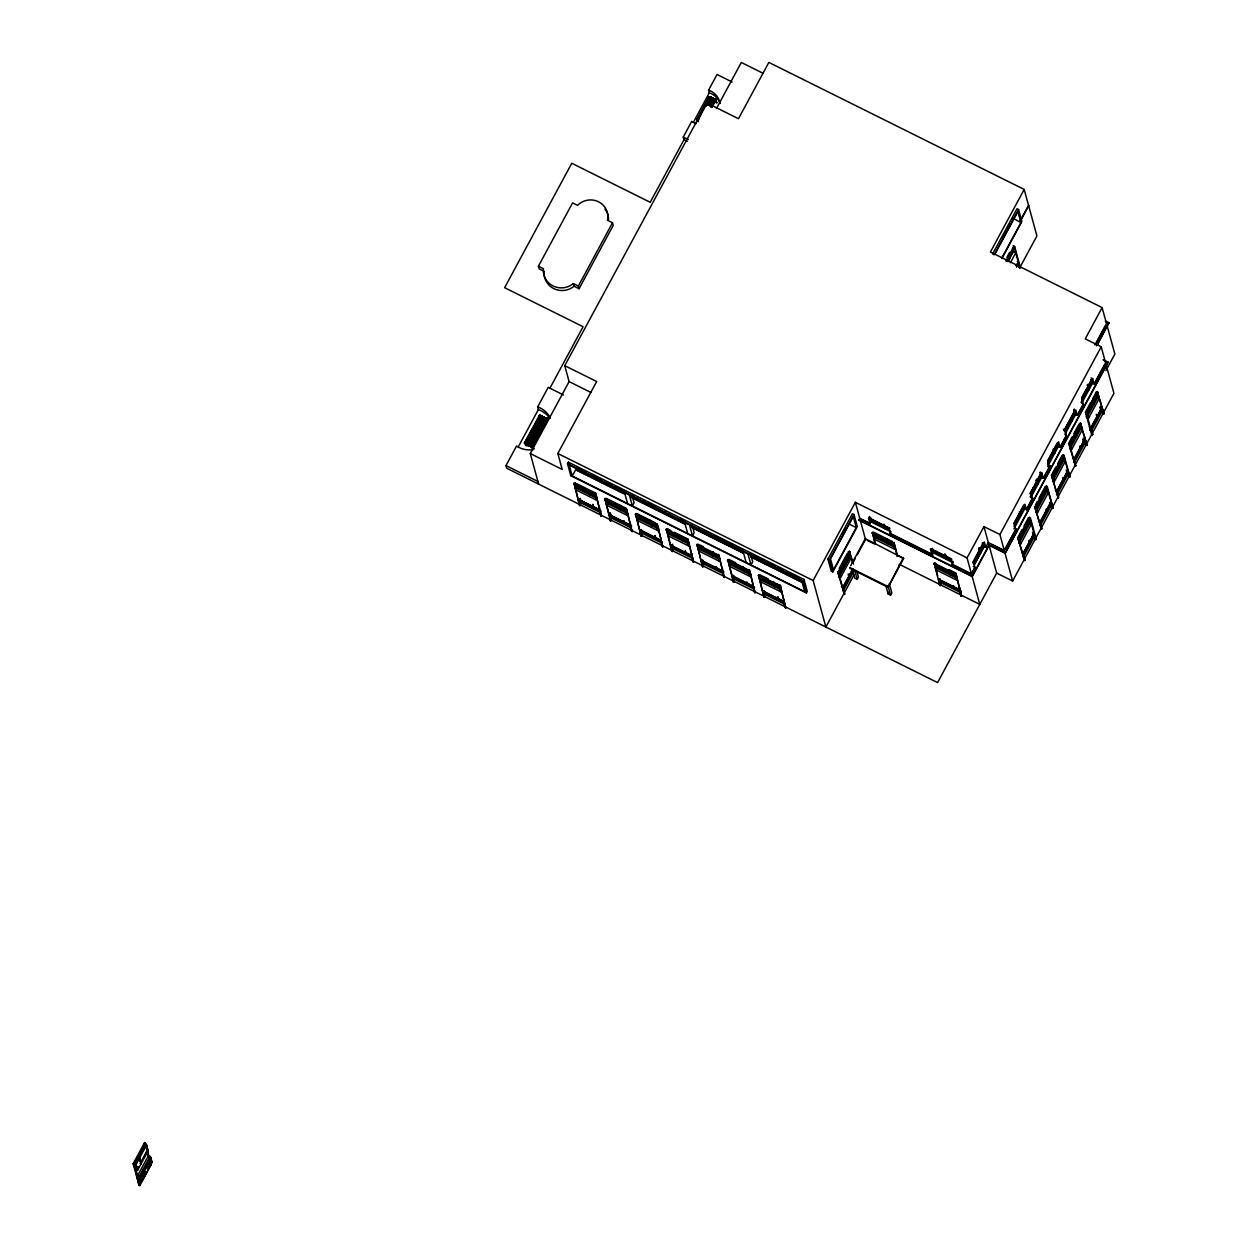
<?xml version="1.0" encoding="UTF-8"?>
<svg xmlns="http://www.w3.org/2000/svg" width="1248" height="1248" viewBox="0 0 1248 1248"><rect width="100%" height="100%" fill="white"/><g stroke="black" fill="none" stroke-linecap="round" stroke-linejoin="round"><path stroke-width="1.5" d="M698.256 121.025L698.038 120.245L698.022 121.43M526.001 445.099L527.171 442.79L528.606 443.508M710.736 97.968C718.427 101.79 705.416 95.176 710.237 97.984M712.53 98.795L709.894 97.126M697.928 121.118L697.85 120.12L698.022 121.774M710.393 97.781C719.831 101.93 712.405 99.809 709.8 96.642C713.263 98.218 716.851 100.698 711.641 97.516M710.596 97.874L709.738 97.219L711.968 97.687L708.131 104.692M712.202 98.561L714.698 99.45M698.131 119.293L697.039 118.716L696.68 119.621M530.759 445.864L526.874 444.085M533.442 445.006C530.603 447.19 526.656 439.124 525.517 445.255L526.812 445.91L527.623 444.803M531.523 446.41L528.918 445.489M543.769 418.002L546.125 419.266M545.563 418.735L539.448 415.319L538.918 416.317M527.81 445.442L525.704 444.46M528.2 445.24L526.921 444.21M545.111 418.72L540.462 416.083L541.445 416.364M538.98 416.13C547.045 421.091 546.811 417.83 541.991 416.832M526.422 444.241L525.814 443.336L526.64 444.101M548.028 418.142C544.003 418.314 540.446 415.584 539.588 416.068M540.446 415.943L539.682 415.475L544.424 417.378M538.418 266.198L572.582 202.894L577.574 205.374A17.659 17.082 -15.3 0 1 607.511 220.272L612.503 222.752L613.22 225.404L579.056 288.725L574.064 286.244A18.361 17.768 -15.3 0 1 544.128 271.346L539.152 268.866L538.418 266.198L543.41 268.694A18.361 17.768 -15.3 0 0 573.347 283.577L578.339 286.057L579.056 288.725M578.339 286.057L612.503 222.752M988.915 544.752L996.668 573.097L937.576 682.594L506.719 468.234L506.002 465.582L516.547 446.035A22.823 22.074 -15.3 0 0 533.426 449.576M548.636 416.785A22.823 22.074 -15.3 0 0 538.372 409.578L537.654 406.926L548.2 387.364L563.316 394.883M549.853 388.315L583.081 326.726L504.629 287.695L571.771 163.27L650.224 202.301L683.998 139.714L683.264 137.062L691.704 121.415A18.236 17.644 -15.3 0 0 696.275 123.599M719.909 102.898A18.236 17.644 -15.3 0 0 709.316 92.789L708.583 90.137L717.038 74.49L732.155 82.009M518.185 446.987L538.372 409.578M693.326 122.429L709.316 92.789M150.524 1163.869L151.32 1164.259L139.807 1185.6L139.012 1185.21L133.146 1163.776L144.659 1142.435L149.37 1157.114M708.958 96.673L696.758 119.668L698.131 120.401L696.836 119.512M697.164 119.231C700.534 118.934 696.088 118.03 698.521 120.354M708.677 97.64L709.925 98.264C712.67 97.282 708.521 95.722 709.379 97.516M139.807 1185.6L133.942 1164.166L145.454 1142.825M538.637 484.115L530.275 453.554L569.104 381.607L564.751 365.664L710.034 96.72M697.741 120.775L710.268 96.814M697.616 120.822L698.693 119.012M709.628 98.186L710.533 96.923M697.757 121.15L698.396 119.636L697.055 118.934M135.143 1164.181L133.552 1163.386L135.19 1169.376L136.781 1170.156L135.143 1164.181L145.985 1144.104L144.394 1143.308M706.29 105.752L711.032 97.157L711.266 98.046M706.446 105.846L711.235 97.266M526.718 444.148L525.221 443.087L527.093 442.79M542.381 416.317L540.197 415.366L540.197 416.536M136.157 1164.4L135.361 1164.01L137.717 1170.109L136.157 1164.4L139.511 1158.175L138.715 1157.785M139.667 1160.328L141.242 1163.573L139.682 1157.863L146.656 1144.946L145.86 1144.541M526.453 442.51L525.299 443.056M539.932 416.411L540.462 415.428M541.258 415.787L525.517 445.255M708.1 104.832L712.093 97.703M540.961 415.615L525.236 444.023M525.595 444.569L526.687 442.572M540.618 416.941L541.429 415.818M712.811 98.108L708.973 105.316L712.998 98.218M544.69 419.344L540.618 417.16L541.663 415.927M525.985 445.442L541.991 416.13M526.672 444.943L542.038 416.099M531.71 446.16L525.673 442.9L527.795 443.087M709.878 105.799L713.7 98.639M710.003 105.721L713.95 98.779M528.169 443.274C528.887 446.378 537.404 446.472 532.21 446.16M710.159 105.955L714.184 98.888M542.88 416.536L527.218 445.208L528.294 445.692M136.921 1169.719L138.59 1166.599M141.32 1161.56L147.42 1150.25L148.216 1150.656L141.242 1163.573M527.576 445.38L542.958 416.629M710.783 106.049L714.293 98.951M136.781 1170.156L138.59 1166.818M140.4 1163.464L147.623 1150.079L145.985 1144.104M528.575 444.257L528.372 443.43M712.67 103.069L714.917 99.154M527.81 444.694L528.278 444.896M711.313 106.08L715.9 98.67L711.048 107.156M528.746 445.068L534.082 448.656M529.168 444.6L529.058 443.742M137.717 1170.109L141.071 1163.885L139.511 1158.175M528.122 445.583L544.206 417.253M711.344 107.032L715.993 98.686L712.109 107.234M529.573 444.818L532.381 445.396L531.196 447.221L546.281 418.361L546.062 419.359L547.342 418.579M711.532 107.453C719.254 90.995 717.085 104.598 709.909 97.999M711.812 107.328L716.43 98.998M529.058 445.973L530.572 444.6M544.393 418.969L545.064 417.752M714.48 101.275L717.054 102.648L714.574 100.776L716.102 102.788M532.475 446.862L529.807 446.269L545.282 417.877M545.579 418.033L529.495 446.129M532.163 445.349L530.556 446.815L531.227 444.959M546.593 418.501L545.875 419.515M147.623 1150.079L146.827 1149.673L148.45 1155.586L137.608 1175.678L139.199 1176.474L140.65 1181.778L139.058 1180.982M531.913 445.255L531.398 447.299M532.225 444.803L545.142 420.841M546.016 419.827L546.406 418.408M547.217 418.283L531.508 447.205M531.664 447.548L547.31 418.283M533.536 449.14L531.991 447.626L547.388 418.564L548.683 418.782M532.116 447.907L548.122 418.735M139.199 1176.474L150.041 1156.381L148.45 1155.586M533.567 445.723C531.336 447.065 529.261 446.456 533.146 446.503L548.2 418.252M533.161 446.3L536.328 441.09M539.058 435.958L546.452 422.261M533.567 448.375L532.693 447.97L533.146 448.999M533.161 446.472L548.465 418.361M533.926 446.347L533.598 445.63M140.197 1176.646L139.386 1176.24L141.601 1181.778L140.197 1176.646L143.52 1170.468L142.724 1170.078L144.019 1172.262M144.3 1174.898L145.096 1175.288L143.692 1170.156L150.696 1157.177L149.9 1156.787M716.446 108.545L741.312 62.462L763.152 73.336M145.096 1175.288L152.1 1162.309L150.384 1158.581L151.18 1158.986L144.175 1171.95L143.364 1171.466L147.732 1163.354M143.988 1172.184L140.681 1178.44L139.854 1177.956M140.65 1181.778L146.047 1171.654M147.872 1168.393L151.492 1161.701L150.041 1156.381M139.012 1185.21L135.658 1171.061M141.601 1181.778L144.924 1175.6L143.52 1170.468M530.275 453.554L562.193 469.435L557.825 453.492L596.669 381.529L564.751 365.664M567.528 463.741L568.37 462.181L803.993 579.415L807.269 591.365L806.426 592.94L570.788 475.706L567.528 463.741L803.15 580.975L806.426 592.94M570.788 475.706L571.646 474.146M569.244 464.989L801.684 580.632L804.71 591.692L572.27 476.05L575.64 469.794L623.61 493.662L624.452 492.102M588.682 475.894L577.793 470.48L578.635 468.92L586.404 472.789M600.397 512.554L579.914 502.351L580.632 505.019L579.571 505.487L574.142 483.257L595.904 494.099L601.349 516.313L598.884 509.356L599.726 507.78M575.858 489.856L574.408 484.536L575.25 482.976L576.701 488.296L575.858 489.856L596.341 500.042L597.184 498.482L576.701 488.296M576.498 484.24L576.997 488.358L575.593 483.226M601.037 480.059L600.194 481.634L592.535 477.812L593.377 476.252L599.508 479.31M579.493 503.147L580.336 501.571L579.602 498.919M580.351 498.326L580.632 501.649L579.93 499.106M579.571 505.487L574.142 483.257M577.418 487.578L590.647 494.161L590.226 494.941L589.711 490.745M596.341 500.042L594.89 494.738L595.733 493.163L576.95 483.818M604.235 481.65L603.392 483.21L611.052 487.032L611.894 485.456M596.84 498.233L597.262 497.453M630.708 528.622L631.129 527.842L610.646 517.655L611.38 520.307L610.319 520.775L604.874 498.56L626.636 509.387L632.081 531.601L629.616 524.644L630.474 523.068M613.61 486.704L612.768 488.264L611.754 484.567M600.475 511.524L600.896 510.744M607.214 499.45L607.729 503.646L607.23 499.528M599.976 513.334L600.818 511.774L580.336 501.571M600.709 515.986L601.13 515.206M607.433 503.584L606.59 505.144L627.073 515.346L627.916 513.77L607.433 503.584L606.466 500.042M601.349 516.313L595.436 493.1M609.976 512.881L609.133 514.441L629.616 524.644M610.225 518.435L611.068 516.875L610.334 514.207M610.319 520.775L610.74 519.995M620.053 506.906L620.443 506.033L620.958 510.229L620.053 506.906L606.793 500.23M620.771 506.189L620.365 507.062L626.636 510.104M625.622 510.026L626.465 508.466L605.982 498.264L605.14 499.824L625.622 510.026L627.073 515.346M632.081 531.601L626.636 509.387M636.792 497.843L635.934 499.418L643.594 503.225L644.452 501.665M661.44 543.91L661.877 543.13L641.378 532.943L642.112 535.595L641.051 536.063L635.606 513.848L657.368 524.675L662.813 546.889L660.364 539.932L661.206 538.372M637.198 515.33L638.165 518.872L658.663 529.074L657.821 530.634L637.322 520.432L635.872 515.128L636.714 513.552L655.496 522.896M646.168 502.897L645.325 504.457L644.311 500.776M631.441 531.289L631.862 530.494M637.322 520.432L638.165 518.872M638.882 518.154L638.461 518.95L637.946 514.738L638.882 518.154L652.127 524.753L651.69 525.533L650.286 520.385M640.957 533.723L641.8 532.163L641.082 529.495M641.051 536.063L635.606 513.848M656.167 509.855L657.01 508.295M666.151 512.46L665.309 514.02L657.649 510.214L658.492 508.654M651.534 521.57L652.018 525.689L651.097 522.35M657.821 530.634L656.354 525.314L657.197 523.754M657.368 524.675L662.813 546.889M655.013 535.47L655.278 538.793L654.576 536.25M655.325 535.626L655.59 538.949L654.904 536.406M669.334 514.051L668.491 515.611L676.151 519.418L676.993 517.858M692.188 559.213L692.609 558.433L672.11 548.231L672.844 550.883L671.783 551.351L666.338 529.136L688.1 539.963L693.545 562.177L691.096 555.22L691.938 553.66M662.173 546.577L662.594 545.797M667.93 530.618L668.897 534.16L668.054 535.735L688.553 545.922L689.395 544.362M677.867 520.65L678.709 519.09M671.689 549.011L672.532 547.451L671.814 544.799M672.563 544.206L672.828 547.513L672.142 544.986M671.783 551.351L672.204 550.571M688.553 545.922L687.086 540.602L687.944 539.042L674.279 532.241M688.1 539.963L693.545 562.177M722.92 574.501L723.341 573.721L702.842 563.519L703.576 566.186L702.515 566.639L697.07 544.424L718.848 555.251L724.277 577.481L721.828 570.508L722.67 568.948M698.662 545.906L699.644 549.448L720.127 559.65L719.285 561.21L698.786 551.023L697.336 545.704L698.178 544.144M692.905 561.865L693.326 561.085M698.786 551.023L699.644 549.448M699.442 545.407L699.925 549.526L699.02 546.187L712.234 552.677M701.048 531.804L708.708 535.61L709.55 534.05L703.42 531.008M711.266 535.283L710.424 536.858L709.41 533.161M702.421 564.299L703.264 562.739L702.546 560.087M702.515 566.639L697.07 544.424M712.655 551.897L713.17 556.109L712.67 551.99M712.967 552.068L713.482 556.265L712.998 552.146M722.124 540.68L721.282 542.256L720.268 538.559M729.487 543.02L730.408 546.421L722.748 542.599L723.59 541.039L731.25 544.846M719.285 561.21L717.834 555.906L718.676 554.33M718.848 555.251L724.277 577.481M733.606 547.997L734.448 546.437L742.108 550.243L741.265 551.819L733.606 547.997L732.67 544.612M754.073 589.009L733.59 578.807L734.308 581.474L733.247 581.942L727.802 559.712L749.58 570.554L755.024 592.769L752.56 585.811L753.402 584.236M729.752 561.475L730.158 560.602L730.673 564.814L729.752 561.475L742.966 567.98L743.902 571.397L744.323 570.617L731.094 564.034M723.637 577.153L724.058 576.373M730.376 564.751L729.534 566.311L750.017 576.498L750.859 574.938L730.376 564.751L729.409 561.21M691.829 527.592L742.981 553.051L743.824 551.491M733.169 579.602L734.011 578.027L733.278 575.375M733.247 581.942L733.668 581.147M742.966 567.98L743.387 567.2M754.681 556.889L753.823 558.449L752.825 554.752M750.017 576.498L748.566 571.194L749.408 569.618M762.029 559.213L762.965 562.614L755.305 558.792L756.148 557.232L763.807 561.038M749.58 570.554L755.024 592.769M784.384 605.077L784.805 604.297L764.322 594.11L765.04 596.762L763.979 597.23L758.55 575.016L780.312 585.842L785.756 608.057L783.292 601.099L784.134 599.524M781.591 590.226L780.749 591.802L760.266 581.599L758.815 576.28L759.658 574.72L768.191 578.963M766.163 564.205L767.005 562.63L774.665 566.452L773.822 568.012L766.163 564.205L765.227 560.804M754.151 587.98L754.572 587.2M753.652 589.789L754.494 588.229L734.011 578.027M754.385 592.441L754.806 591.661M760.266 581.599L761.108 580.039L760.141 576.498M777.847 568.027L777.005 569.603L784.664 573.409M763.901 594.89L764.743 593.315L764.01 590.663M763.979 597.23L758.55 575.016M774.119 582.488L773.698 583.268L762.122 577.512M773.729 583.362L774.15 582.566L774.634 586.685L773.23 581.552M774.446 582.644L774.041 583.518L780.312 586.56L780.733 585.78M774.462 582.738L774.961 586.856L773.557 581.708M780.749 591.802L779.298 586.482L780.14 584.922M780.312 585.842L785.756 608.057M786.38 574.642L787.223 573.082M794.586 575.406L795.522 578.807L787.862 575L788.705 573.425L796.364 577.247M777.941 596.622L778.222 599.945L777.52 597.418M803.306 582.676L798.704 580.398L799.562 578.822M785.117 607.745L785.538 606.949M803.15 580.975L803.993 579.415M853.96 574.985L825.88 627.026L813.15 580.523L855.364 502.304L967.06 557.887L971.428 573.83L952.286 564.299L950.82 558.979L930.337 548.792L931.788 554.096L890.386 533.504L888.935 528.185L868.452 517.998L869.903 523.318L859.732 518.248L855.364 502.304M706.571 102.835L738.473 118.716L768.862 62.4L1024.187 189.431L990.428 252.002L1102.124 307.585L1106.492 323.528L1094.933 344.932M827.939 559.135L852.415 513.77L854.022 514.55L857.282 526.516L832.806 571.88L831.215 571.085L827.939 559.135L829.53 559.931L832.806 571.88M992.534 254.108L1017.011 208.744L1018.602 209.539L1021.878 221.489L1001.926 258.461M842.79 533.972L845.957 528.076M1002.44 238.087L1005.716 232.019M1007.37 228.946L1009.757 224.531M1013.111 218.306L1020.911 222.612L1001.77 258.102M829.53 559.931L854.022 514.55M994.126 254.904L1018.602 209.539M995.093 253.781L1017.884 211.552L1020.911 222.612M1103.216 359.596L1108.13 362.419L1005.139 553.27L989.18 545.329L972.301 576.623L858.998 520.26L859.732 518.248M1020.287 220.709L1028.555 205.374M858.998 520.26L859.841 518.684L865.535 539.51L857.251 554.861M1020.443 221.068L1028.68 205.811M856.315 527.639L833.524 569.868L830.497 558.808L853.289 516.563L856.315 527.639L848.344 523.661M839.218 568.386L847.345 553.332M1006.933 257.322L1009.585 252.392M852.946 568.729L843.008 587.153L844.49 594.422L837.829 572.582L849.342 551.242L853.554 564.143M1005.95 261.004L1013.922 246.23L1019.788 267.665L1036.916 235.934L1024.187 189.431M838.094 573.316L845.068 560.258M848.578 553.769L845.27 560.024L846.175 563.363L845.38 562.973L848.718 556.795L847.798 553.457L849.514 557.185L846.175 563.363M844.49 594.422L838.625 572.988L850.138 551.647M1006.684 261.362L1014.655 246.589L1013.126 245.825M848.734 553.426L849.701 556.967L838.859 577.06L840.466 577.855L838.999 572.536L849.841 552.443L848.25 551.647M1007.136 260.785L1014.359 247.385M1007.261 261.113L1009.008 257.868L1009.804 258.258L1008.883 254.92M839.093 574.642L845.208 563.285L846.004 563.675L839.015 576.654M1008.072 261.596L1013.501 251.55L1012.518 248.009M870.527 517.608L870.106 518.388L883.366 525.065L884.27 528.403L883.787 524.285M870.121 518.482L870.558 517.702M1010.396 262.751L1015.81 252.704L1013.501 251.55M840.466 577.855L851.292 557.762L849.701 556.967M869.903 523.318L870.745 521.742L869.294 516.438M850.621 565.828L865.301 538.621L903.63 558.449L888.046 587.34L849.95 568.386M853.57 561.678L855.41 558.262M1016.231 265.543L1018.103 262.704L1019.429 267.587M874.91 543.941L872.399 532.428L894.161 543.27L897.484 555.407L903.63 558.449M1016.496 265.684L1018.352 261.971M842.712 587.933L848.812 576.623L848.125 574.08M1016.543 266.776L1018.274 263.952M872.664 533.707L873.506 532.147L892.289 541.492M1016.714 266.838L1018.259 263.921M842.65 589.945L853.336 570.258M844.818 593.798L843.289 590.741L854.131 570.648M873.99 533.926L874.957 537.467L874.115 539.027L894.613 549.214L895.456 547.654M883.678 525.221L884.099 524.441L884.598 528.559L883.678 525.221L889.98 528.356M852.244 568.885L854.786 578.183L857.173 579.368L858.437 577.028L856.908 571.444M887.983 539.916L887.578 540.774L874.318 534.113L875.254 537.529L875.675 536.749L888.919 543.332L888.498 544.112L887.078 538.98M893.989 542.35L893.147 543.91L894.613 549.214M897.156 556.546L894.161 543.27M888.046 587.34L903.38 557.575M900.026 564.704L898.966 565.157M889.294 583.534L891.836 592.847L890.573 595.187L888.17 594.001L889.434 591.646M932.412 548.402L932.927 552.614L932.443 548.496M931.788 554.096L932.63 552.536L931.663 548.995M960.133 593.299L960.554 592.519L940.056 582.317L940.789 584.984L939.728 585.437L934.284 563.222L956.046 574.049L961.49 596.279L959.041 589.306L959.884 587.746M935.392 562.942L934.549 564.502L936 569.821L956.498 580.008L957.341 578.448L936.842 568.246L935.875 564.704M936 569.821L936.842 568.246M936.655 564.205L937.139 568.324L936.234 564.985L949.463 571.568L950.383 574.907L949.884 570.788L949.463 571.568M946 555.235L946.483 559.354L945.079 554.221M939.635 583.097L940.477 581.537L939.76 578.885M940.774 581.615L941.195 580.819L954.377 587.387L953.956 588.167L940.774 581.615L940.087 579.072M939.728 585.437L938.683 579.306M952.286 564.299L953.129 562.739L932.63 552.536M950.18 570.866L950.695 575.063L951.116 574.283L955.843 576.638M961.49 596.279L956.046 574.049M967.06 557.887L983.954 526.594L999.913 534.534L1004.266 550.477L988.307 542.537L983.954 526.594M1102.124 307.585L1085.245 338.863L1101.204 346.804L1105.572 362.747L1094.106 383.978L1092.515 383.183L1091.548 379.642M960.632 591.49L954.283 588.323L954.704 587.543L961.054 590.71M972.551 562.832L979.524 549.76L978.728 549.37M973.549 564.143L979.664 552.786L980.46 553.192L974.345 564.548M979.836 552.474L978.931 549.136L979.727 549.541L983.034 543.286L983.97 546.702L980.632 552.88L979.836 552.474L983.174 546.312L982.254 542.974M974.22 564.892L984.157 546.484L983.19 542.942M971.428 573.83L974.922 567.356L973.456 562.052L984.298 541.96L985.748 547.279L984.157 546.484M985.748 547.279L988.307 542.537M975.109 567.684L971.552 574.267L979.789 604.375L899.387 564.377M1096.836 342.077L1104.839 327.257M960.851 595.951L961.272 595.171M1096.493 345.805L1108.926 322.748L1105.447 321.017M1097.507 344.604L1108.926 322.748M999.913 534.534L1101.204 346.804M1020.146 511.992L1014.031 523.349L1020.178 512.086L1021.098 515.408L1019.382 511.68M1020.318 511.68L1023.656 505.502M1033.531 487.204L1030.021 493.693L1037.057 480.808L1036.23 480.324M1035.278 483.959L1037.026 480.714M1053.062 449.264L1054.778 452.993L1054.03 449.342L1057.337 443.087M1071.034 417.706L1064.029 430.685L1071.049 417.799L1071.97 421.138L1071.158 420.748L1065.043 432.089M1071.221 417.487L1074.544 411.31L1073.732 410.826L1074.668 414.258L1071.33 420.42L1072.126 420.826L1071.221 417.487L1074.528 411.232M1081.766 397.816L1087.008 388.097M1088.053 386.162L1091.392 379.985L1092.328 383.401L1090.612 379.673M1054.03 449.342L1057.352 443.18L1058.273 446.519L1057.477 446.113L1054.139 452.291L1054.934 452.681M1081.782 397.909L1087.039 388.175M1091.407 380.078L1088.084 386.24L1087.258 385.757M1031.722 495.846L1041.659 477.438L1040.208 472.118L1041.799 472.914L1030.957 493.007L1032.408 498.311L1026.386 509.496L1024.78 508.7L1023.812 505.159M1057.493 442.744L1058.46 446.285L1060.067 447.08L1066.416 435.302L1064.965 429.998L1075.792 409.906L1077.258 415.225L1075.651 414.43L1074.2 409.11M1091.064 377.863L1092.655 378.659L1081.813 398.752L1083.28 404.056L1077.258 415.225M1014.172 526.375L1020.287 515.018M1030.162 496.72L1037.166 483.74L1036.261 480.418M1038.133 483.834L1037.338 483.428L1040.66 477.266L1041.472 477.656L1040.052 472.524M1047.852 463.96L1053.967 452.603M1081.018 402.464L1088.022 389.501L1088.818 389.891L1087.414 384.758M1091.532 383.011L1088.194 389.189L1088.989 389.579L1087.585 384.446M1013.938 528.793L1024.78 508.7M1058.46 446.285L1047.618 466.378L1049.225 467.173L1043.25 478.234L1041.659 477.438M1075.651 414.43L1064.825 434.507L1066.416 435.302M1081.673 403.276L1092.515 383.183M1004.266 550.477L1015.544 529.589L1014.094 524.269L1024.92 504.192L1026.386 509.496M1005.311 549.214L1016.356 528.731M1026.496 509.964L1032.938 498.014M1043.983 477.532L1050.442 465.582M1060.566 446.815L1066.088 436.582M1078.054 414.383L1083.592 404.149M1094.636 383.666L1104.761 364.9M1005.139 553.27L1108.006 361.982M1105.962 370.547L1114.854 354.073L1107.101 325.728M1022.143 529.495L1017.619 537.857L1019.226 538.652L1020.677 543.972L1019.086 543.176L1029.912 523.099L1028.945 519.542M1023.953 526.141L1028.461 517.78L1030.052 518.575M1035.403 504.925L1037.213 501.571M1039.022 498.217L1044.436 488.186M1055.824 467.08L1051.3 475.441L1052.906 476.237L1054.357 481.556L1052.766 480.761L1063.592 460.668L1065.199 461.464L1054.357 481.556M1057.633 463.726L1062.142 455.364L1063.733 456.16L1065.199 461.464M1072.11 436.894L1068.491 443.586L1070.098 444.382L1071.548 449.686L1069.957 448.906L1080.784 428.813L1079.816 425.272M1073.92 433.54L1078.428 425.178M1090.783 402.293L1085.354 412.339L1086.946 413.135L1088.412 418.454L1086.805 417.659M1092.577 398.954L1096.196 392.246L1097.788 393.042L1099.238 398.362L1088.412 418.454M1018.04 538.715L1029.553 517.374L1030.349 517.764L1036.214 539.198L1035.076 539.432L1034.342 536.78L1023.516 556.858L1024.702 560.539L1018.04 538.715L1024.702 560.539M1034.904 507.437L1046.432 486.096L1047.228 486.502L1053.094 507.936L1051.955 508.154L1051.222 505.502L1040.38 525.595L1041.565 529.277L1034.904 507.437L1041.565 529.277M1051.721 476.299L1063.234 454.958L1064.029 455.348L1069.895 476.783L1068.756 477.017L1068.023 474.349L1057.196 494.442L1058.382 498.124L1051.721 476.299L1058.382 498.124M1083.342 438.11L1084.933 438.906L1074.091 458.999L1075.573 466.268L1068.912 444.428L1080.425 423.088L1087.086 444.928L1085.947 445.146L1085.23 442.494L1074.388 462.587M1103.606 414.305L1101.797 407.659L1090.955 427.752L1092.764 434.398L1091.626 434.616L1085.776 413.182L1097.288 391.841L1103.95 413.681L1102.811 413.915L1102.078 411.247L1091.251 431.34L1092.047 431.73M1019.179 537.826L1024.436 528.091M1028.789 519.886L1025.482 526.157L1026.386 529.495L1025.591 529.09L1028.929 522.912L1028.009 519.589M1035.185 508.17L1042.158 495.097M1052.86 475.394L1057.212 467.204M1062.469 457.47L1059.162 463.741L1060.067 467.064L1059.271 466.674L1062.61 460.496L1061.689 457.158M1070.051 443.539L1076.166 432.104L1077.102 435.521L1075.386 431.792M1086.041 413.915L1092.14 402.48M1094.044 399.079L1096.524 394.368M1018.836 539.105L1030.349 517.764M1035.715 507.827L1047.228 486.502M1052.516 476.689L1064.029 455.348M1075.573 466.268L1069.708 444.834L1081.22 423.493M1092.437 435.022L1086.571 413.587L1098.084 392.246M1019.304 540.758L1025.419 529.402L1026.23 529.807L1025.31 526.469M1036.168 509.48L1042.298 498.139L1041.394 494.801L1043.094 498.529L1042.298 498.139M1044.857 488.218L1045.684 488.701L1042.361 494.879L1043.266 498.217L1042.47 497.827L1045.808 491.65L1046.604 492.04L1045.2 486.907M1052.984 478.343L1059.1 466.986L1059.911 467.392L1058.99 464.053M1070.176 446.472L1076.306 435.131M1079.801 428.641L1076.462 434.819L1077.274 435.209L1076.353 431.87L1079.66 425.615L1078.865 425.209L1080.596 429.031L1078.88 425.303M1086.15 416.863L1093.154 403.884L1093.95 404.274L1092.546 399.142M1093.326 403.572L1092.421 400.234L1094.122 403.962L1093.326 403.572L1096.664 397.394L1097.46 397.8L1096.54 394.462M1036.09 511.508L1046.791 491.821L1045.34 486.502L1046.932 487.297L1048.382 492.617L1037.556 512.694L1035.949 511.914M1087.71 415.974L1097.647 397.566L1096.196 392.246M1020.677 543.972L1031.519 523.879L1029.912 523.099M1071.548 449.686L1082.39 429.608L1080.94 424.289L1079.333 423.493M1025.029 559.915L1023.22 553.27L1034.062 533.192L1032.455 532.397M1041.908 528.637L1040.099 522.007L1050.925 501.914L1052.75 508.56M1058.71 497.5L1056.9 490.854L1067.742 470.761L1066.135 469.981M1022.939 554.05L1029.038 542.74L1029.834 543.145L1029.132 540.602M1039.802 522.772L1045.902 511.477L1046.698 511.867L1046.011 509.324M1056.619 491.634L1062.719 480.324L1063.514 480.73L1062.812 478.187M1073.81 459.779L1079.91 448.469L1080.706 448.859L1080.004 446.316M1082.734 439.39L1083.436 441.932L1080.082 448.157L1080.877 448.547L1080.175 446.004M1089.785 430.139L1096.758 417.222L1097.569 417.612L1096.867 415.085M1097.039 414.773L1097.725 417.3L1096.93 416.91L1100.299 410.686L1101.095 411.076L1100.05 407.269M1032.829 533.723L1033.547 536.375L1022.72 556.468L1024.312 557.263M1040.489 523.52L1050.426 505.112L1049.693 502.445M1090.596 430.544L1101.282 410.857L1100.19 406.864M996.668 573.097L1012.627 581.038L1113.934 393.307L1106.165 364.962M526.001 444.538L525.985 444.943M1016.449 265.824L1017.276 265.278M715.478 99.762L716.056 99.341M713.279 100.058L716.227 99.793M715.338 99.871L716.04 98.764M714.995 100.511L715.931 99.325M714.324 100.136L715.307 98.904M526.204 443.992L524.488 443.056L526.094 444.616M714.605 99.091L713.762 100.308L715.057 100.542M710.486 97.531L708.911 96.689M539.635 415.912L541.429 416.707L539.276 415.459M547.513 418.938L547.576 418.985M544.97 418.267L546.016 418.267M714.402 99.434L713.575 99.169L714.901 99.84M540.197 415.366L524.378 443.118L524.862 442.182L531.632 446.129M530.806 445.271L531.586 445.162M541.398 416.551L540.727 415.99L544.83 418.142M530.572 445.942L531.695 446.675M546.562 419.11L545.719 418.829L546.842 418.844M530.899 446.176L533.832 446.222M714.636 100.511L716.071 102.102M530.462 446.394L531.398 446.644M544.44 418.673L543.535 418.33M540.992 416.426L542.568 416.972M540.665 417.16L539.089 416.411M526.453 443.212L524.831 442.369M544.939 418.47L545.704 418.798M708.568 97.328L709.925 98.233M1013.298 251.768L1012.502 251.378L1009.18 257.556L1009.975 257.946L1009.055 254.608M1017.292 261.44L1018.352 262.002M1017.604 263.422L1017.916 264.311M1016.106 265.418L1017.026 265.871M1105.572 321.454L1109.051 323.201M683.264 137.062L688.303 139.573M683.998 139.714L687.352 141.398M1103.341 360.032L1108.13 362.419M1097.647 397.566L1099.238 398.362M1092.25 400.546L1093.045 400.936M1101.282 410.857L1102.873 411.653M1103.95 413.681L1097.288 391.841M1085.776 413.182L1086.571 413.587M1074.668 414.258L1075.464 414.648L1074.06 409.516M1089.348 426.956L1090.955 427.752M1091.969 433.992L1092.764 434.398M1080.784 428.813L1082.39 429.608M1063.358 429.203L1064.965 429.998M1086.025 442.9L1084.418 442.104L1073.592 462.181L1075.183 462.977M1083.436 441.932L1084.231 442.322L1083.545 439.78M1087.086 444.928L1082.874 432.026M1068.912 444.428L1069.708 444.834M1072.5 458.203L1074.091 458.999M1075.105 465.239L1075.916 465.629M1062.61 460.496L1063.405 460.902L1062.625 457.127M1068.834 474.755L1067.227 473.959L1056.401 494.052L1057.992 494.848M1069.895 476.783L1063.234 454.958M1037.228 480.496L1036.402 480.012L1037.338 483.428M1055.309 490.058L1056.9 490.854M1037.166 483.74L1037.962 484.146L1036.558 479.014M1046.791 491.821L1048.382 492.617M1050.426 505.112L1052.017 505.892M1053.094 507.936L1046.432 486.096M1030.817 497.515L1032.408 498.311M1046.869 511.555L1046.074 511.165L1049.428 504.925L1050.239 505.331L1049.537 502.788M1034.498 506.594L1036.09 507.39L1037.556 512.694M1038.492 521.212L1040.099 522.007M1040.38 525.595L1041.191 525.985M1028.929 522.912L1029.725 523.318L1028.804 519.979M1033.547 536.375L1035.154 537.17M1035.419 538.808L1036.214 539.198M1021.628 552.474L1023.22 553.27M991.63 544.565L1004.39 550.914M1005.014 552.833L989.056 544.892L972.176 576.186L858.874 519.808M983.174 546.312L983.97 546.702M978.76 549.463L979.555 549.853M973.315 566.561L974.922 567.356M931.991 549.182L945.251 555.859M945.547 555.922L951.865 559.151M884.692 527.623L871.463 521.04L871.042 521.82L869.638 516.688M885.019 527.779L889.746 530.135M933.348 551.819L946.592 558.418L946.171 559.198L944.752 554.05M946.904 558.574L953.207 561.709M870.745 521.742L891.244 531.944M861.588 519.558L870.324 523.895M889.512 533.458L933.145 555.157M952.349 564.72L969.805 573.394M949.057 569.728L955.89 573.128L955.032 574.704L956.498 580.008M569.104 381.607L590.944 392.465M887.874 540.852L894.192 544.066M951.335 572.426L956.077 574.86M871.978 533.224L893.74 544.05M933.863 564.002L955.625 574.844M893.958 545.844L889.231 543.488L888.81 544.284L887.406 539.136M937.56 567.544L950.804 574.127M874.957 537.467L893.74 546.811M867.235 540.353L874.021 543.722M959.041 589.306L938.543 579.119L940.368 585.764M940.477 581.537L960.976 591.739M848.718 556.795L849.514 557.185M849.716 567.497L887.796 586.451M853.148 570.476L852.353 570.086L848.983 576.311L849.779 576.701M848.812 576.623L849.623 577.013L849.092 574.158M837.408 571.74L838.999 572.536M837.829 572.582L838.625 572.988M841.402 586.357L843.008 587.153M843.289 590.741L844.1 591.131M557.825 453.492L813.15 580.523M605.764 482.414L610.366 484.708M622.736 490.87L615.077 487.048L614.234 488.623L621.894 492.43L620.974 489.029M655.294 507.062L647.634 503.24L646.792 504.816L654.451 508.622L653.531 505.222M684.793 521.726L680.191 519.449L679.349 521.009L685.48 524.051M718.879 538.684L712.748 535.642L711.906 537.202L719.566 541.008M779.392 568.792L782.449 570.32M526.344 444.818L527.14 445.208M691.735 527.171L697.85 530.213M631.363 497.515L685.62 524.519M750.734 556.904L803.431 583.128M670.862 530.54L667.446 528.856L666.604 530.416L687.086 540.602M699.894 544.986L703.31 546.686M735.743 562.832L728.91 559.432L728.068 560.992L748.566 571.194M762.559 576.81L767.536 579.275M776.038 583.518L779.189 585.078M576.061 484.942L589.29 491.525M589.618 491.681L595.904 494.816M639.179 516.344L650.754 522.101M651.082 522.257L657.384 525.392M668.257 530.806L681.502 537.389L682.438 540.821L682.859 540.041L669.614 533.458L669.193 534.238L667.789 529.09M681.814 537.545L688.116 540.68L687.648 538.98M714.121 553.628L718.848 555.984M743.278 568.136L748.004 570.476M573.721 484.052L595.936 494.894M604.453 499.34L626.215 510.167M635.185 514.628L657.4 525.486M665.917 529.916L688.132 540.774M696.649 545.204L718.864 556.062M727.381 560.508L749.611 571.35M758.129 575.796L780.343 586.654M574.408 484.536L594.89 494.738M635.872 515.128L656.354 525.314M697.336 545.704L717.834 555.906M758.815 576.28L779.298 586.482M595.686 496.673L590.975 494.317L590.554 495.097L589.633 491.774M608.15 502.866L621.379 509.449M626.434 511.961L621.707 509.621L621.286 510.401L619.882 505.253M652.439 524.909L658.741 528.044M687.898 542.552L683.171 540.197L682.75 540.977L681.845 537.638M700.346 548.746L713.591 555.329M713.903 555.485L720.205 558.62M750.937 573.908L744.65 570.773L744.214 571.553L742.81 566.42M775.055 585.905L761.826 579.322L761.405 580.102L760.484 576.763M775.382 586.061L780.094 588.416M668.897 534.16L689.052 544.112M761.108 580.039L781.248 589.976M598.884 509.356L578.401 499.153L580.211 505.799M660.364 539.932L639.865 529.729L641.69 536.375M670.597 545.033L691.096 555.22M721.828 570.508L701.329 560.321L703.154 566.966M732.077 575.609L752.56 585.811M783.292 601.099L762.809 590.897L764.618 597.542M581.053 500.869L594.235 507.421L593.814 508.201L592.769 504.395M599.321 509.948L594.547 507.577L594.126 508.357L593.081 504.551M631.628 526.032L625.279 522.865L624.858 523.661L624.172 521.118M655.699 537.997L642.517 531.445L642.096 532.225L641.41 529.682M656.027 538.169L660.785 540.54M673.249 546.733L686.431 553.301L686.01 554.081L685.324 551.538M691.517 555.828L686.759 553.457L686.338 554.237L685.292 550.43M723.84 571.912L717.491 568.745L717.07 569.525L716.368 566.982M752.981 586.404L748.223 584.033L747.802 584.813L747.1 582.286M778.643 599.165L765.461 592.613L765.04 593.393L764.338 590.85M783.728 601.692L778.955 599.321L778.534 600.116L777.847 597.574M611.068 516.875L631.55 527.062M641.8 532.163L662.298 542.35M672.532 547.451L692.687 557.404M703.264 562.739L723.762 572.941M764.743 593.315L784.883 603.268M506.002 465.582L537.904 481.463M138.887 1157.473L139.682 1157.863M150.181 1164.493L150.992 1164.883L150.259 1162.231M140.275 1163.495L141.071 1163.885M133.146 1163.776L133.942 1164.166M143.692 1170.156L142.896 1169.75L143.364 1171.466M144.128 1175.21L144.924 1175.6M139.355 1184.57L140.15 1184.976L135.985 1169.766M541.46 416.598L539.401 415.334L524.441 443.149M544.768 418.532L542.209 416.77M527.81 443.914L530.338 445.286M1092.655 378.659L1094.106 383.978M1096.243 414.367L1096.93 416.91M1084.933 438.906L1086.743 445.552M1080.425 423.088L1081.891 428.454M1014.655 246.589L1020.521 268.024M1017.838 262.564L1019.351 267.946M1067.742 470.761L1069.552 477.407M1060.067 447.08L1058.6 441.761L1047.774 461.854L1049.225 467.173M1066.51 471.307L1067.04 474.178L1066.244 473.788L1062.875 480.012L1063.686 480.418L1062.984 477.875M1041.799 472.914L1043.25 478.234M1041.55 494.489L1042.47 497.827M1029.553 517.374L1035.871 539.822M1032.658 534.066L1033.36 536.609L1032.564 536.203L1029.194 542.428L1030.006 542.833L1029.304 540.29M1004.874 552.692L1012.627 581.038M979.228 547.732L980.632 552.88M979.056 548.059L980.46 553.192M953.581 585.78L954.283 588.323M953.269 585.624L953.956 588.167M934.284 563.222L937.7 575.734M888.014 585.889L890.573 595.187M872.399 532.428L875.472 543.691M886.142 586.56L888.17 594.001M849.342 551.242L852.415 562.489M854.63 570.071L857.173 579.368M845.099 560.336L846.004 563.675M717.054 102.648L715.416 101.837M797.784 576.997L798.704 580.398M796.224 576.358L797.238 580.039M786.926 571.6L787.862 575M774.524 565.562L775.538 569.244M772.886 564.611L773.822 568.012M763.667 560.149L764.681 563.846M754.369 555.407L755.305 558.792M750.157 552.614L752.684 561.85L750.984 564.97L747.958 553.894M743.168 551.522L746.195 562.583M741.967 549.354L742.981 553.051M740.329 548.418L741.265 551.819M746.788 582.114L747.49 584.657L747.911 583.877L734.729 577.325L734.308 578.105L733.606 575.562M731.125 543.956L732.124 547.654M727.802 559.712L733.886 582.254M721.828 539.214L722.748 542.599M707.788 532.225L708.708 535.61M716.056 566.826L716.742 569.369L717.163 568.589L703.981 562.021L703.56 562.817L702.874 560.274M698.568 527.764L699.582 531.461M692.156 525.346L694.169 532.74L692.484 535.86L689.458 524.784M684.668 522.413L687.695 533.473M666.011 511.571L667.025 515.252M666.338 529.136L672.422 551.678M656.713 506.813L657.649 510.214M633.454 495.378L634.468 499.06M632.05 495.456L634.062 502.835L632.377 505.955L629.351 494.894M573.347 283.577L574.064 286.244M624.156 490.62L625.092 494.021M624.562 492.508L627.588 503.584M630.178 523.006L630.864 525.548M623.844 520.962L624.546 523.489L624.967 522.709L611.785 516.157L611.364 516.937L610.319 513.131M600.896 479.17L601.91 482.867M599.274 478.234L600.194 481.634M604.874 498.56L610.943 521.087M591.614 474.427L592.535 477.812M576.857 467.095L577.793 470.48M568.37 462.181L572.27 476.05M150.696 1157.177L152.1 1162.309M146.656 1144.946L148.216 1150.656M146.624 1149.58L148.574 1156.724M146.484 1150.968L147.42 1154.353M537.654 406.926A22.823 22.074 -15.3 0 1 550.415 418.127M708.583 90.137A18.236 17.644 -15.3 0 1 720.08 103.444M604.968 209.071A17.659 17.082 -15.3 0 1 608.603 219.258M530.026 445.77L526.094 443.867L530.026 445.77M1040.536 474.24L1038.024 478.858L1040.551 474.318M1053.827 449.576L1047.712 460.933L1053.858 449.67M1023.672 505.596L1020.349 511.774L1021.254 515.096L1020.458 514.706L1023.797 508.529L1024.592 508.934L1023.672 505.596"/></g></svg>
